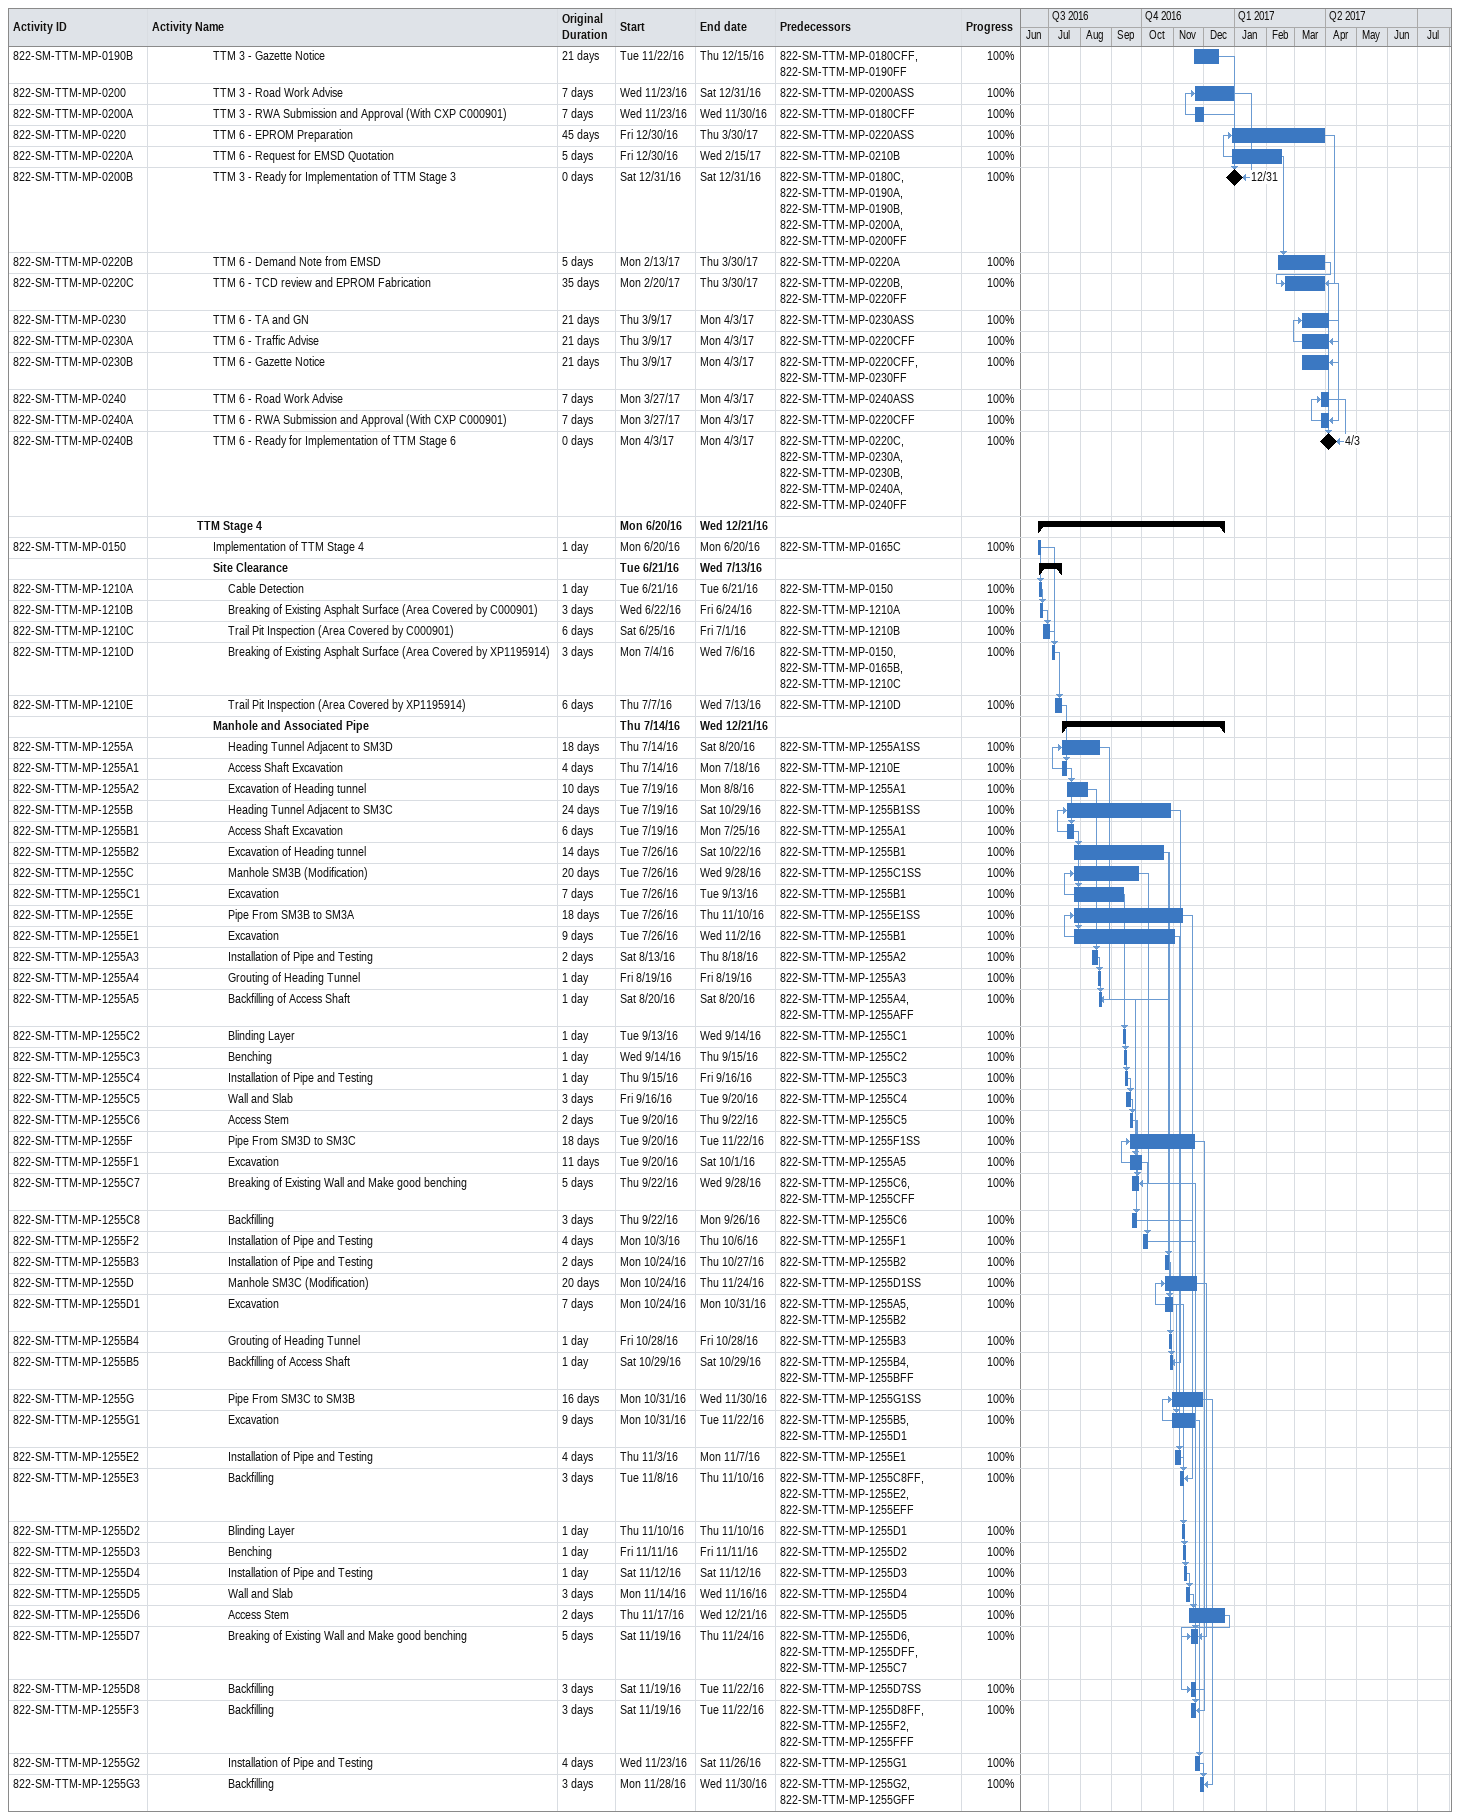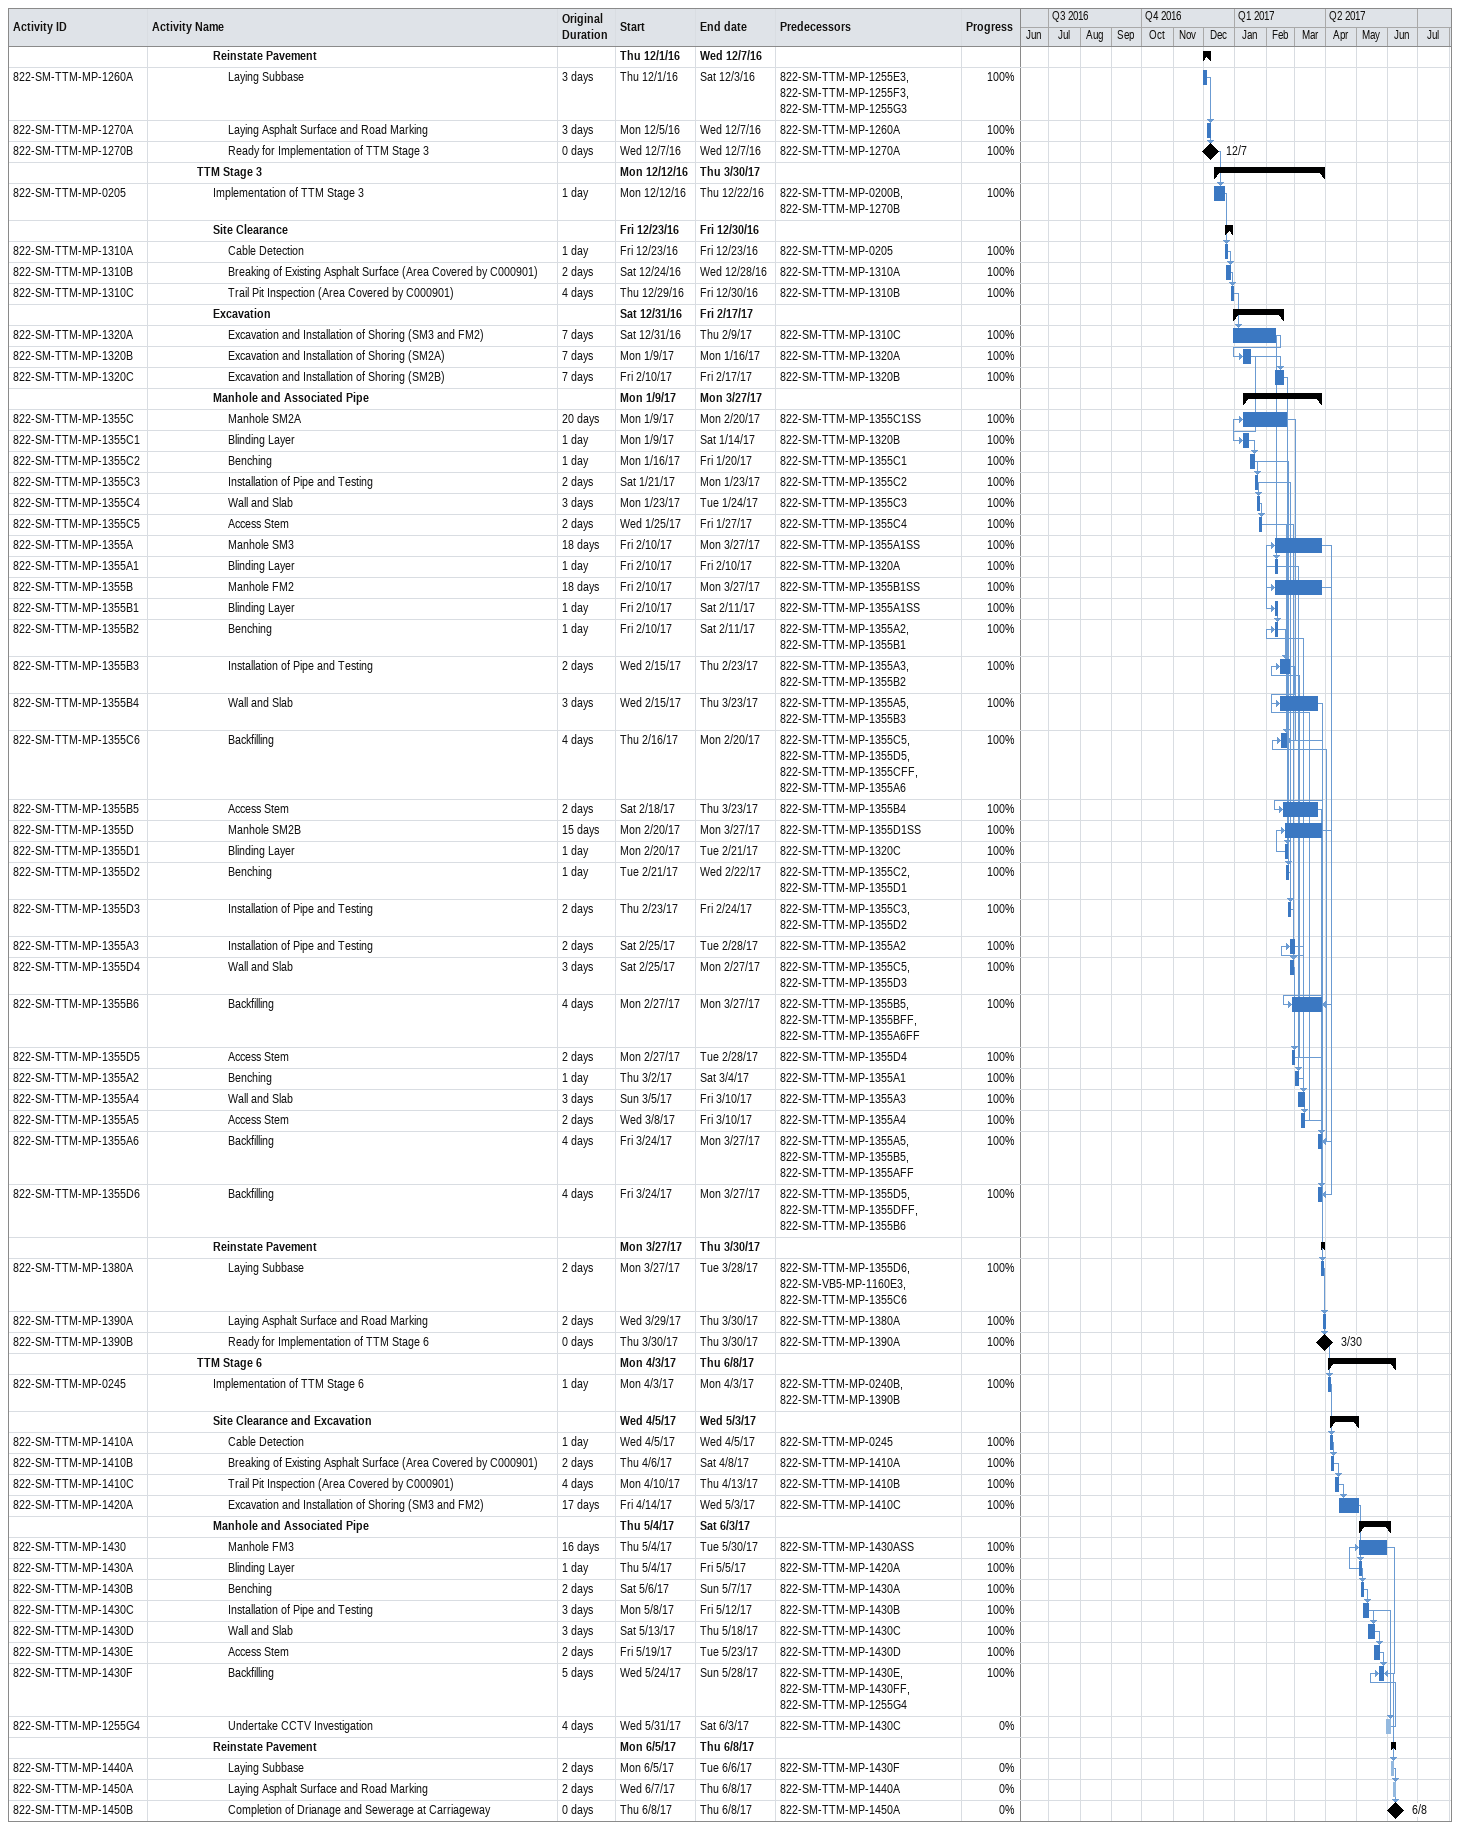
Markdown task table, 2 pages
| ID | Level | Task | Original duration | Start | Finish | Predecessors | % complete |
|---|---|---|---|---|---|---|---|
| 822-SM-TTM-MP-0190B | 5 | TTM 3 - Gazette Notice | 21d | 2016-11-22 | 2016-12-15 | 822-SM-TTM-MP-0180CFF, 822-SM-TTM-MP-0190FF | 100 |
| 822-SM-TTM-MP-0200 | 5 | TTM 3 - Road Work Advise | 7d | 2016-11-23 | 2016-12-31 | 822-SM-TTM-MP-0200ASS | 100 |
| 822-SM-TTM-MP-0200A | 5 | TTM 3 - RWA Submission and Approval (With CXP C000901) | 7d | 2016-11-23 | 2016-11-30 | 822-SM-TTM-MP-0180CFF | 100 |
| 822-SM-TTM-MP-0220 | 5 | TTM 6 - EPROM Preparation | 45d | 2016-12-30 | 2017-03-30 | 822-SM-TTM-MP-0220ASS | 100 |
| 822-SM-TTM-MP-0220A | 5 | TTM 6 - Request for EMSD Quotation | 5d | 2016-12-30 | 2017-02-15 | 822-SM-TTM-MP-0210B | 100 |
| 822-SM-TTM-MP-0200B | 5 | TTM 3 - Ready for Implementation of TTM Stage 3 | 0d | 2016-12-31 | 2016-12-31 | 822-SM-TTM-MP-0180C, 822-SM-TTM-MP-0190A, 822-SM-TTM-MP-0190B, 822-SM-TTM-MP-0200A, 822-SM-TTM-MP-0200FF | 100 |
| 822-SM-TTM-MP-0220B | 5 | TTM 6 - Demand Note from EMSD | 5d | 2017-02-13 | 2017-03-30 | 822-SM-TTM-MP-0220A | 100 |
| 822-SM-TTM-MP-0220C | 5 | TTM 6 - TCD review and EPROM Fabrication | 35d | 2017-02-20 | 2017-03-30 | 822-SM-TTM-MP-0220B, 822-SM-TTM-MP-0220FF | 100 |
| 822-SM-TTM-MP-0230 | 5 | TTM 6 - TA and GN | 21d | 2017-03-09 | 2017-04-03 | 822-SM-TTM-MP-0230ASS | 100 |
| 822-SM-TTM-MP-0230A | 5 | TTM 6 - Traffic Advise | 21d | 2017-03-09 | 2017-04-03 | 822-SM-TTM-MP-0220CFF | 100 |
| 822-SM-TTM-MP-0230B | 5 | TTM 6 - Gazette Notice | 21d | 2017-03-09 | 2017-04-03 | 822-SM-TTM-MP-0220CFF, 822-SM-TTM-MP-0230FF | 100 |
| 822-SM-TTM-MP-0240 | 5 | TTM 6 - Road Work Advise | 7d | 2017-03-27 | 2017-04-03 | 822-SM-TTM-MP-0240ASS | 100 |
| 822-SM-TTM-MP-0240A | 5 | TTM 6 - RWA Submission and Approval (With CXP C000901) | 7d | 2017-03-27 | 2017-04-03 | 822-SM-TTM-MP-0220CFF | 100 |
| 822-SM-TTM-MP-0240B | 5 | TTM 6 - Ready for Implementation of TTM Stage 6 | 0d | 2017-04-03 | 2017-04-03 | 822-SM-TTM-MP-0220C, 822-SM-TTM-MP-0230A, 822-SM-TTM-MP-0230B, 822-SM-TTM-MP-0240A, 822-SM-TTM-MP-0240FF | 100 |
|  | 4 | **TTM Stage 4** |  | 2016-06-20 | 2016-12-21 |  |  |
| 822-SM-TTM-MP-0150 | 5 | Implementation of TTM Stage 4 | 1d | 2016-06-20 | 2016-06-20 | 822-SM-TTM-MP-0165C | 100 |
|  | 5 | **Site Clearance** |  | 2016-06-21 | 2016-07-13 |  |  |
| 822-SM-TTM-MP-1210A | 6 | Cable Detection | 1d | 2016-06-21 | 2016-06-21 | 822-SM-TTM-MP-0150 | 100 |
| 822-SM-TTM-MP-1210B | 6 | Breaking of Existing Asphalt Surface (Area Covered by C000901) | 3d | 2016-06-22 | 2016-06-24 | 822-SM-TTM-MP-1210A | 100 |
| 822-SM-TTM-MP-1210C | 6 | Trail Pit Inspection (Area Covered by C000901) | 6d | 2016-06-25 | 2016-07-01 | 822-SM-TTM-MP-1210B | 100 |
| 822-SM-TTM-MP-1210D | 6 | Breaking of Existing Asphalt Surface (Area Covered by XP1195914) | 3d | 2016-07-04 | 2016-07-06 | 822-SM-TTM-MP-0150, 822-SM-TTM-MP-0165B, 822-SM-TTM-MP-1210C | 100 |
| 822-SM-TTM-MP-1210E | 6 | Trail Pit Inspection (Area Covered by XP1195914) | 6d | 2016-07-07 | 2016-07-13 | 822-SM-TTM-MP-1210D | 100 |
|  | 5 | **Manhole and Associated Pipe** |  | 2016-07-14 | 2016-12-21 |  |  |
| 822-SM-TTM-MP-1255A | 6 | Heading Tunnel Adjacent to SM3D | 18d | 2016-07-14 | 2016-08-20 | 822-SM-TTM-MP-1255A1SS | 100 |
| 822-SM-TTM-MP-1255A1 | 6 | Access Shaft Excavation | 4d | 2016-07-14 | 2016-07-18 | 822-SM-TTM-MP-1210E | 100 |
| 822-SM-TTM-MP-1255A2 | 6 | Excavation of Heading tunnel | 10d | 2016-07-19 | 2016-08-08 | 822-SM-TTM-MP-1255A1 | 100 |
| 822-SM-TTM-MP-1255B | 6 | Heading Tunnel Adjacent to SM3C | 24d | 2016-07-19 | 2016-10-29 | 822-SM-TTM-MP-1255B1SS | 100 |
| 822-SM-TTM-MP-1255B1 | 6 | Access Shaft Excavation | 6d | 2016-07-19 | 2016-07-25 | 822-SM-TTM-MP-1255A1 | 100 |
| 822-SM-TTM-MP-1255B2 | 6 | Excavation of Heading tunnel | 14d | 2016-07-26 | 2016-10-22 | 822-SM-TTM-MP-1255B1 | 100 |
| 822-SM-TTM-MP-1255C | 6 | Manhole SM3B (Modification) | 20d | 2016-07-26 | 2016-09-28 | 822-SM-TTM-MP-1255C1SS | 100 |
| 822-SM-TTM-MP-1255C1 | 6 | Excavation | 7d | 2016-07-26 | 2016-09-13 | 822-SM-TTM-MP-1255B1 | 100 |
| 822-SM-TTM-MP-1255E | 6 | Pipe From SM3B to SM3A | 18d | 2016-07-26 | 2016-11-10 | 822-SM-TTM-MP-1255E1SS | 100 |
| 822-SM-TTM-MP-1255E1 | 6 | Excavation | 9d | 2016-07-26 | 2016-11-02 | 822-SM-TTM-MP-1255B1 | 100 |
| 822-SM-TTM-MP-1255A3 | 6 | Installation of Pipe and Testing | 2d | 2016-08-13 | 2016-08-18 | 822-SM-TTM-MP-1255A2 | 100 |
| 822-SM-TTM-MP-1255A4 | 6 | Grouting of Heading Tunnel | 1d | 2016-08-19 | 2016-08-19 | 822-SM-TTM-MP-1255A3 | 100 |
| 822-SM-TTM-MP-1255A5 | 6 | Backfilling of Access Shaft | 1d | 2016-08-20 | 2016-08-20 | 822-SM-TTM-MP-1255A4, 822-SM-TTM-MP-1255AFF | 100 |
| 822-SM-TTM-MP-1255C2 | 6 | Blinding Layer | 1d | 2016-09-13 | 2016-09-14 | 822-SM-TTM-MP-1255C1 | 100 |
| 822-SM-TTM-MP-1255C3 | 6 | Benching | 1d | 2016-09-14 | 2016-09-15 | 822-SM-TTM-MP-1255C2 | 100 |
| 822-SM-TTM-MP-1255C4 | 6 | Installation of Pipe and Testing | 1d | 2016-09-15 | 2016-09-16 | 822-SM-TTM-MP-1255C3 | 100 |
| 822-SM-TTM-MP-1255C5 | 6 | Wall and Slab | 3d | 2016-09-16 | 2016-09-20 | 822-SM-TTM-MP-1255C4 | 100 |
| 822-SM-TTM-MP-1255C6 | 6 | Access Stem | 2d | 2016-09-20 | 2016-09-22 | 822-SM-TTM-MP-1255C5 | 100 |
| 822-SM-TTM-MP-1255F | 6 | Pipe From SM3D to SM3C | 18d | 2016-09-20 | 2016-11-22 | 822-SM-TTM-MP-1255F1SS | 100 |
| 822-SM-TTM-MP-1255F1 | 6 | Excavation | 11d | 2016-09-20 | 2016-10-01 | 822-SM-TTM-MP-1255A5 | 100 |
| 822-SM-TTM-MP-1255C7 | 6 | Breaking of Existing Wall and Make good benching | 5d | 2016-09-22 | 2016-09-28 | 822-SM-TTM-MP-1255C6, 822-SM-TTM-MP-1255CFF | 100 |
| 822-SM-TTM-MP-1255C8 | 6 | Backfilling | 3d | 2016-09-22 | 2016-09-26 | 822-SM-TTM-MP-1255C6 | 100 |
| 822-SM-TTM-MP-1255F2 | 6 | Installation of Pipe and Testing | 4d | 2016-10-03 | 2016-10-06 | 822-SM-TTM-MP-1255F1 | 100 |
| 822-SM-TTM-MP-1255B3 | 6 | Installation of Pipe and Testing | 2d | 2016-10-24 | 2016-10-27 | 822-SM-TTM-MP-1255B2 | 100 |
| 822-SM-TTM-MP-1255D | 6 | Manhole SM3C (Modification) | 20d | 2016-10-24 | 2016-11-24 | 822-SM-TTM-MP-1255D1SS | 100 |
| 822-SM-TTM-MP-1255D1 | 6 | Excavation | 7d | 2016-10-24 | 2016-10-31 | 822-SM-TTM-MP-1255A5, 822-SM-TTM-MP-1255B2 | 100 |
| 822-SM-TTM-MP-1255B4 | 6 | Grouting of Heading Tunnel | 1d | 2016-10-28 | 2016-10-28 | 822-SM-TTM-MP-1255B3 | 100 |
| 822-SM-TTM-MP-1255B5 | 6 | Backfilling of Access Shaft | 1d | 2016-10-29 | 2016-10-29 | 822-SM-TTM-MP-1255B4, 822-SM-TTM-MP-1255BFF | 100 |
| 822-SM-TTM-MP-1255G | 6 | Pipe From SM3C to SM3B | 16d | 2016-10-31 | 2016-11-30 | 822-SM-TTM-MP-1255G1SS | 100 |
| 822-SM-TTM-MP-1255G1 | 6 | Excavation | 9d | 2016-10-31 | 2016-11-22 | 822-SM-TTM-MP-1255B5, 822-SM-TTM-MP-1255D1 | 100 |
| 822-SM-TTM-MP-1255E2 | 6 | Installation of Pipe and Testing | 4d | 2016-11-03 | 2016-11-07 | 822-SM-TTM-MP-1255E1 | 100 |
| 822-SM-TTM-MP-1255E3 | 6 | Backfilling | 3d | 2016-11-08 | 2016-11-10 | 822-SM-TTM-MP-1255C8FF, 822-SM-TTM-MP-1255E2, 822-SM-TTM-MP-1255EFF | 100 |
| 822-SM-TTM-MP-1255D2 | 6 | Blinding Layer | 1d | 2016-11-10 | 2016-11-10 | 822-SM-TTM-MP-1255D1 | 100 |
| 822-SM-TTM-MP-1255D3 | 6 | Benching | 1d | 2016-11-11 | 2016-11-11 | 822-SM-TTM-MP-1255D2 | 100 |
| 822-SM-TTM-MP-1255D4 | 6 | Installation of Pipe and Testing | 1d | 2016-11-12 | 2016-11-12 | 822-SM-TTM-MP-1255D3 | 100 |
| 822-SM-TTM-MP-1255D5 | 6 | Wall and Slab | 3d | 2016-11-14 | 2016-11-16 | 822-SM-TTM-MP-1255D4 | 100 |
| 822-SM-TTM-MP-1255D6 | 6 | Access Stem | 2d | 2016-11-17 | 2016-12-21 | 822-SM-TTM-MP-1255D5 | 100 |
| 822-SM-TTM-MP-1255D7 | 6 | Breaking of Existing Wall and Make good benching | 5d | 2016-11-19 | 2016-11-24 | 822-SM-TTM-MP-1255D6, 822-SM-TTM-MP-1255DFF, 822-SM-TTM-MP-1255C7 | 100 |
| 822-SM-TTM-MP-1255D8 | 6 | Backfilling | 3d | 2016-11-19 | 2016-11-22 | 822-SM-TTM-MP-1255D7SS | 100 |
| 822-SM-TTM-MP-1255F3 | 6 | Backfilling | 3d | 2016-11-19 | 2016-11-22 | 822-SM-TTM-MP-1255D8FF, 822-SM-TTM-MP-1255F2, 822-SM-TTM-MP-1255FFF | 100 |
| 822-SM-TTM-MP-1255G2 | 6 | Installation of Pipe and Testing | 4d | 2016-11-23 | 2016-11-26 | 822-SM-TTM-MP-1255G1 | 100 |
| 822-SM-TTM-MP-1255G3 | 6 | Backfilling | 3d | 2016-11-28 | 2016-11-30 | 822-SM-TTM-MP-1255G2, 822-SM-TTM-MP-1255GFF | 100 |
|  | 5 | **Reinstate Pavement** |  | 2016-12-01 | 2016-12-07 |  |  |
| 822-SM-TTM-MP-1260A | 6 | Laying Subbase | 3d | 2016-12-01 | 2016-12-03 | 822-SM-TTM-MP-1255E3, 822-SM-TTM-MP-1255F3, 822-SM-TTM-MP-1255G3 | 100 |
| 822-SM-TTM-MP-1270A | 6 | Laying Asphalt Surface and Road Marking | 3d | 2016-12-05 | 2016-12-07 | 822-SM-TTM-MP-1260A | 100 |
| 822-SM-TTM-MP-1270B | 6 | Ready for Implementation of TTM Stage 3 | 0d | 2016-12-07 | 2016-12-07 | 822-SM-TTM-MP-1270A | 100 |
|  | 4 | **TTM Stage 3** |  | 2016-12-12 | 2017-03-30 |  |  |
| 822-SM-TTM-MP-0205 | 5 | Implementation of TTM Stage 3 | 1d | 2016-12-12 | 2016-12-22 | 822-SM-TTM-MP-0200B, 822-SM-TTM-MP-1270B | 100 |
|  | 5 | **Site Clearance** |  | 2016-12-23 | 2016-12-30 |  |  |
| 822-SM-TTM-MP-1310A | 6 | Cable Detection | 1d | 2016-12-23 | 2016-12-23 | 822-SM-TTM-MP-0205 | 100 |
| 822-SM-TTM-MP-1310B | 6 | Breaking of Existing Asphalt Surface (Area Covered by C000901) | 2d | 2016-12-24 | 2016-12-28 | 822-SM-TTM-MP-1310A | 100 |
| 822-SM-TTM-MP-1310C | 6 | Trail Pit Inspection (Area Covered by C000901) | 4d | 2016-12-29 | 2016-12-30 | 822-SM-TTM-MP-1310B | 100 |
|  | 5 | **Excavation** |  | 2016-12-31 | 2017-02-17 |  |  |
| 822-SM-TTM-MP-1320A | 6 | Excavation and Installation of Shoring (SM3 and FM2) | 7d | 2016-12-31 | 2017-02-09 | 822-SM-TTM-MP-1310C | 100 |
| 822-SM-TTM-MP-1320B | 6 | Excavation and Installation of Shoring (SM2A) | 7d | 2017-01-09 | 2017-01-16 | 822-SM-TTM-MP-1320A | 100 |
| 822-SM-TTM-MP-1320C | 6 | Excavation and Installation of Shoring (SM2B) | 7d | 2017-02-10 | 2017-02-17 | 822-SM-TTM-MP-1320B | 100 |
|  | 5 | **Manhole and Associated Pipe** |  | 2017-01-09 | 2017-03-27 |  |  |
| 822-SM-TTM-MP-1355C | 6 | Manhole SM2A | 20d | 2017-01-09 | 2017-02-20 | 822-SM-TTM-MP-1355C1SS | 100 |
| 822-SM-TTM-MP-1355C1 | 6 | Blinding Layer | 1d | 2017-01-09 | 2017-01-14 | 822-SM-TTM-MP-1320B | 100 |
| 822-SM-TTM-MP-1355C2 | 6 | Benching | 1d | 2017-01-16 | 2017-01-20 | 822-SM-TTM-MP-1355C1 | 100 |
| 822-SM-TTM-MP-1355C3 | 6 | Installation of Pipe and Testing | 2d | 2017-01-21 | 2017-01-23 | 822-SM-TTM-MP-1355C2 | 100 |
| 822-SM-TTM-MP-1355C4 | 6 | Wall and Slab | 3d | 2017-01-23 | 2017-01-24 | 822-SM-TTM-MP-1355C3 | 100 |
| 822-SM-TTM-MP-1355C5 | 6 | Access Stem | 2d | 2017-01-25 | 2017-01-27 | 822-SM-TTM-MP-1355C4 | 100 |
| 822-SM-TTM-MP-1355A | 6 | Manhole SM3 | 18d | 2017-02-10 | 2017-03-27 | 822-SM-TTM-MP-1355A1SS | 100 |
| 822-SM-TTM-MP-1355A1 | 6 | Blinding Layer | 1d | 2017-02-10 | 2017-02-10 | 822-SM-TTM-MP-1320A | 100 |
| 822-SM-TTM-MP-1355B | 6 | Manhole FM2 | 18d | 2017-02-10 | 2017-03-27 | 822-SM-TTM-MP-1355B1SS | 100 |
| 822-SM-TTM-MP-1355B1 | 6 | Blinding Layer | 1d | 2017-02-10 | 2017-02-11 | 822-SM-TTM-MP-1355A1SS | 100 |
| 822-SM-TTM-MP-1355B2 | 6 | Benching | 1d | 2017-02-10 | 2017-02-11 | 822-SM-TTM-MP-1355A2, 822-SM-TTM-MP-1355B1 | 100 |
| 822-SM-TTM-MP-1355B3 | 6 | Installation of Pipe and Testing | 2d | 2017-02-15 | 2017-02-23 | 822-SM-TTM-MP-1355A3, 822-SM-TTM-MP-1355B2 | 100 |
| 822-SM-TTM-MP-1355B4 | 6 | Wall and Slab | 3d | 2017-02-15 | 2017-03-23 | 822-SM-TTM-MP-1355A5, 822-SM-TTM-MP-1355B3 | 100 |
| 822-SM-TTM-MP-1355C6 | 6 | Backfilling | 4d | 2017-02-16 | 2017-02-20 | 822-SM-TTM-MP-1355C5, 822-SM-TTM-MP-1355D5, 822-SM-TTM-MP-1355CFF, 822-SM-TTM-MP-1355A6 | 100 |
| 822-SM-TTM-MP-1355B5 | 6 | Access Stem | 2d | 2017-02-18 | 2017-03-23 | 822-SM-TTM-MP-1355B4 | 100 |
| 822-SM-TTM-MP-1355D | 6 | Manhole SM2B | 15d | 2017-02-20 | 2017-03-27 | 822-SM-TTM-MP-1355D1SS | 100 |
| 822-SM-TTM-MP-1355D1 | 6 | Blinding Layer | 1d | 2017-02-20 | 2017-02-21 | 822-SM-TTM-MP-1320C | 100 |
| 822-SM-TTM-MP-1355D2 | 6 | Benching | 1d | 2017-02-21 | 2017-02-22 | 822-SM-TTM-MP-1355C2, 822-SM-TTM-MP-1355D1 | 100 |
| 822-SM-TTM-MP-1355D3 | 6 | Installation of Pipe and Testing | 2d | 2017-02-23 | 2017-02-24 | 822-SM-TTM-MP-1355C3, 822-SM-TTM-MP-1355D2 | 100 |
| 822-SM-TTM-MP-1355A3 | 6 | Installation of Pipe and Testing | 2d | 2017-02-25 | 2017-02-28 | 822-SM-TTM-MP-1355A2 | 100 |
| 822-SM-TTM-MP-1355D4 | 6 | Wall and Slab | 3d | 2017-02-25 | 2017-02-27 | 822-SM-TTM-MP-1355C5, 822-SM-TTM-MP-1355D3 | 100 |
| 822-SM-TTM-MP-1355B6 | 6 | Backfilling | 4d | 2017-02-27 | 2017-03-27 | 822-SM-TTM-MP-1355B5, 822-SM-TTM-MP-1355BFF, 822-SM-TTM-MP-1355A6FF | 100 |
| 822-SM-TTM-MP-1355D5 | 6 | Access Stem | 2d | 2017-02-27 | 2017-02-28 | 822-SM-TTM-MP-1355D4 | 100 |
| 822-SM-TTM-MP-1355A2 | 6 | Benching | 1d | 2017-03-02 | 2017-03-04 | 822-SM-TTM-MP-1355A1 | 100 |
| 822-SM-TTM-MP-1355A4 | 6 | Wall and Slab | 3d | 2017-03-05 | 2017-03-10 | 822-SM-TTM-MP-1355A3 | 100 |
| 822-SM-TTM-MP-1355A5 | 6 | Access Stem | 2d | 2017-03-08 | 2017-03-10 | 822-SM-TTM-MP-1355A4 | 100 |
| 822-SM-TTM-MP-1355A6 | 6 | Backfilling | 4d | 2017-03-24 | 2017-03-27 | 822-SM-TTM-MP-1355A5, 822-SM-TTM-MP-1355B5, 822-SM-TTM-MP-1355AFF | 100 |
| 822-SM-TTM-MP-1355D6 | 6 | Backfilling | 4d | 2017-03-24 | 2017-03-27 | 822-SM-TTM-MP-1355D5, 822-SM-TTM-MP-1355DFF, 822-SM-TTM-MP-1355B6 | 100 |
|  | 5 | **Reinstate Pavement** |  | 2017-03-27 | 2017-03-30 |  |  |
| 822-SM-TTM-MP-1380A | 6 | Laying Subbase | 2d | 2017-03-27 | 2017-03-28 | 822-SM-TTM-MP-1355D6, 822-SM-VB5-MP-1160E3, 822-SM-TTM-MP-1355C6 | 100 |
| 822-SM-TTM-MP-1390A | 6 | Laying Asphalt Surface and Road Marking | 2d | 2017-03-29 | 2017-03-30 | 822-SM-TTM-MP-1380A | 100 |
| 822-SM-TTM-MP-1390B | 6 | Ready for Implementation of TTM Stage 6 | 0d | 2017-03-30 | 2017-03-30 | 822-SM-TTM-MP-1390A | 100 |
|  | 4 | **TTM Stage 6** |  | 2017-04-03 | 2017-06-08 |  |  |
| 822-SM-TTM-MP-0245 | 5 | Implementation of TTM Stage 6 | 1d | 2017-04-03 | 2017-04-03 | 822-SM-TTM-MP-0240B, 822-SM-TTM-MP-1390B | 100 |
|  | 5 | **Site Clearance and Excavation** |  | 2017-04-05 | 2017-05-03 |  |  |
| 822-SM-TTM-MP-1410A | 6 | Cable Detection | 1d | 2017-04-05 | 2017-04-05 | 822-SM-TTM-MP-0245 | 100 |
| 822-SM-TTM-MP-1410B | 6 | Breaking of Existing Asphalt Surface (Area Covered by C000901) | 2d | 2017-04-06 | 2017-04-08 | 822-SM-TTM-MP-1410A | 100 |
| 822-SM-TTM-MP-1410C | 6 | Trail Pit Inspection (Area Covered by C000901) | 4d | 2017-04-10 | 2017-04-13 | 822-SM-TTM-MP-1410B | 100 |
| 822-SM-TTM-MP-1420A | 6 | Excavation and Installation of Shoring (SM3 and FM2) | 17d | 2017-04-14 | 2017-05-03 | 822-SM-TTM-MP-1410C | 100 |
|  | 5 | **Manhole and Associated Pipe** |  | 2017-05-04 | 2017-06-03 |  |  |
| 822-SM-TTM-MP-1430 | 6 | Manhole FM3 | 16d | 2017-05-04 | 2017-05-30 | 822-SM-TTM-MP-1430ASS | 100 |
| 822-SM-TTM-MP-1430A | 6 | Blinding Layer | 1d | 2017-05-04 | 2017-05-05 | 822-SM-TTM-MP-1420A | 100 |
| 822-SM-TTM-MP-1430B | 6 | Benching | 2d | 2017-05-06 | 2017-05-07 | 822-SM-TTM-MP-1430A | 100 |
| 822-SM-TTM-MP-1430C | 6 | Installation of Pipe and Testing | 3d | 2017-05-08 | 2017-05-12 | 822-SM-TTM-MP-1430B | 100 |
| 822-SM-TTM-MP-1430D | 6 | Wall and Slab | 3d | 2017-05-13 | 2017-05-18 | 822-SM-TTM-MP-1430C | 100 |
| 822-SM-TTM-MP-1430E | 6 | Access Stem | 2d | 2017-05-19 | 2017-05-23 | 822-SM-TTM-MP-1430D | 100 |
| 822-SM-TTM-MP-1430F | 6 | Backfilling | 5d | 2017-05-24 | 2017-05-28 | 822-SM-TTM-MP-1430E, 822-SM-TTM-MP-1430FF, 822-SM-TTM-MP-1255G4 | 100 |
| 822-SM-TTM-MP-1255G4 | 6 | Undertake CCTV Investigation | 4d | 2017-05-31 | 2017-06-03 | 822-SM-TTM-MP-1430C | 0 |
|  | 5 | **Reinstate Pavement** |  | 2017-06-05 | 2017-06-08 |  |  |
| 822-SM-TTM-MP-1440A | 6 | Laying Subbase | 2d | 2017-06-05 | 2017-06-06 | 822-SM-TTM-MP-1430F | 0 |
| 822-SM-TTM-MP-1450A | 6 | Laying Asphalt Surface and Road Marking | 2d | 2017-06-07 | 2017-06-08 | 822-SM-TTM-MP-1440A | 0 |
| 822-SM-TTM-MP-1450B | 6 | Completion of Drianage and Sewerage at Carriageway | 0d | 2017-06-08 | 2017-06-08 | 822-SM-TTM-MP-1450A | 0 |
